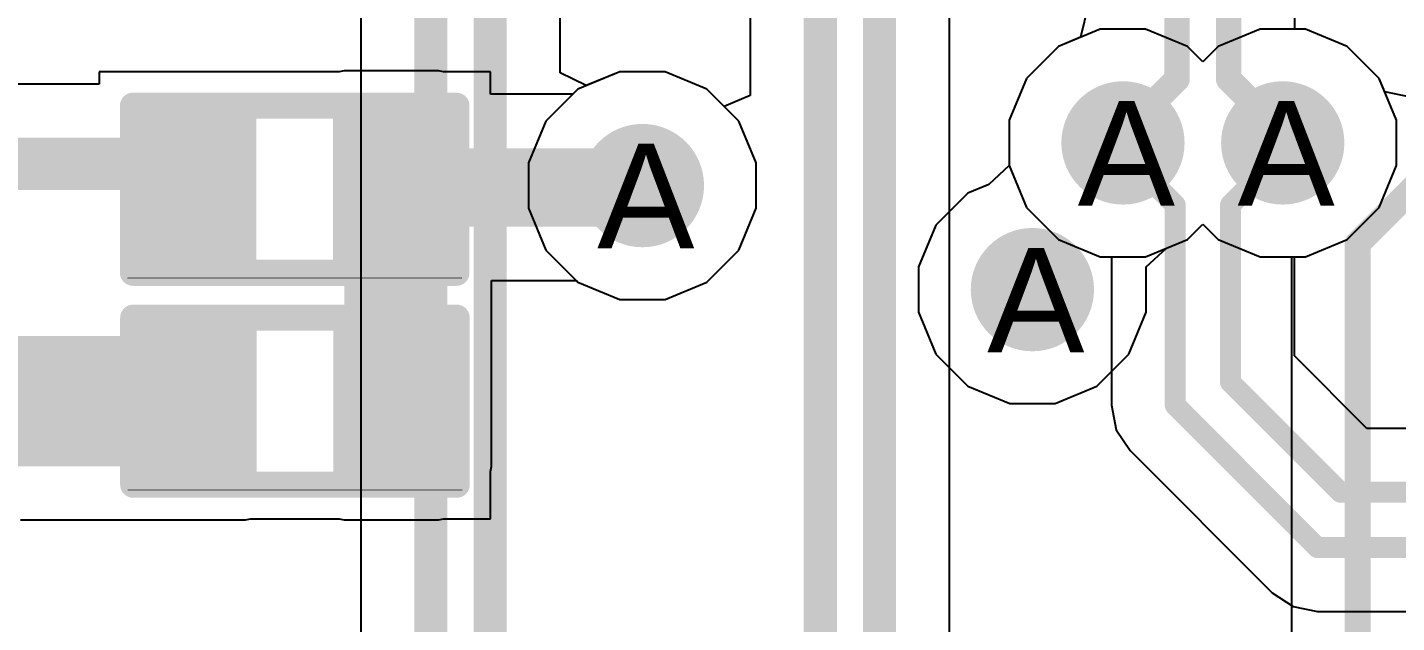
# Model space of a CAD drawing. Header units: inches. Extents: x 0 to 5271, y 0 to 5417.
# Drawn here: x 61.93 to 68.59, y 90.08 to 92.98 of the extents above; entities that cross this region are included whole.
import ezdxf

# ---------------------------------------------------------------- set-up
doc = ezdxf.new("R2010")
doc.units = ezdxf.units.IN
for name, color, linetype in [('Bottom Layer', 5, 'Continuous'), ('Drill Drawing', 1, 'Continuous'), ('L2_GND1', 16, 'Continuous'), ('L3_SIG1', 76, 'Continuous'), ('L4_PWR', 90, 'Continuous'), ('L5_GND2', 156, 'Continuous'), ('L6_SIG2', 130, 'Continuous'), ('L7_GND3', 216, 'Continuous'), ('Top Layer', 1, 'Continuous'), ('Top Overlay', 2, 'Continuous'), ('Top Paste', 8, 'Continuous'), ('Top Solder', 216, 'Continuous'), ('Via Holes', 16, 'Continuous')]:
    doc.layers.add(name, color=color, linetype=linetype)
doc.styles.add('Arial', font='', dxfattribs={"height": 0.2})
doc.styles.get('Arial').set_extended_font_data('Arial')

# ---------------------------------------------------------------- blocks, each defined once
blk = doc.blocks.new('R___0402_9')
at = {"layer": 'Top Layer'}
for points in [[(-0.6985, -0.3175), (-0.6985, 0.3175), (-0.2413, 0.3175), (-0.2413, -0.3175)], [(0.2413, -0.3175), (0.2413, 0.3175), (0.6985, 0.3175), (0.6985, -0.3175)]]:
    blk.add_hatch(color=1, dxfattribs=at).paths.add_polyline_path(points)
at = {"layer": 'Top Paste'}
for points in [[(-0.6985, -0.3175), (-0.6985, 0.3175), (-0.2413, 0.3175), (-0.2413, -0.3175)], [(0.2413, -0.3175), (0.2413, 0.3175), (0.6985, 0.3175), (0.6985, -0.3175)]]:
    blk.add_hatch(color=8, dxfattribs=at).paths.add_polyline_path(points)
at = {"layer": 'Top Solder'}
for points in [[(-0.7535, -0.3725), (-0.7535, 0.3725), (-0.1863, 0.3725), (-0.1863, -0.3725)], [(0.1863, -0.3725), (0.1863, 0.3725), (0.7535, 0.3725), (0.7535, -0.3725)]]:
    blk.add_hatch(color=216, dxfattribs=at).paths.add_polyline_path(points)
at = {"layer": 'Top Overlay'}
for points in [[(-0.7874, 0.4064, 0.127, 0.127, 0), (0.7874, 0.4064, 0.127, 0.127, 0)], [(-0.7874, -0.4064, 0.127, 0.127, 0), (-0.7874, 0.4064, 0.127, 0.127, 0)], [(0.7874, -0.4064, 0.127, 0.127, 0), (0.7874, 0.4064, 0.127, 0.127, 0)], [(-0.7874, -0.4064, 0.127, 0.127, 0), (0.7874, -0.4064, 0.127, 0.127, 0)], [(-0.8128, -0.4318, 0.00323, 0.00323, 0), (0.8128, -0.4318, 0.00323, 0.00323, 0)]]:
    blk.add_lwpolyline(points, format="xyseb", dxfattribs=at)
for points in [[(-0.8191, 0.4064, 0.0635, 0.0635, 1), (-0.7556, 0.4064, 0.0635, 0.0635, 1)], [(-0.8191, 0.4064, 0.0635, 0.0635, 1), (-0.7556, 0.4064, 0.0635, 0.0635, 1)], [(0.7556, 0.4064, 0.0635, 0.0635, 1), (0.8191, 0.4064, 0.0635, 0.0635, 1)], [(0.7556, 0.4064, 0.0635, 0.0635, 1), (0.8191, 0.4064, 0.0635, 0.0635, 1)], [(-0.8191, -0.4064, 0.0635, 0.0635, 1), (-0.7556, -0.4064, 0.0635, 0.0635, 1)], [(-0.8191, -0.4064, 0.0635, 0.0635, 1), (-0.7556, -0.4064, 0.0635, 0.0635, 1)], [(0.7556, -0.4064, 0.0635, 0.0635, 1), (0.8191, -0.4064, 0.0635, 0.0635, 1)], [(0.7556, -0.4064, 0.0635, 0.0635, 1), (0.8191, -0.4064, 0.0635, 0.0635, 1)], [(-0.8136, -0.4318, 0.00161, 0.00161, 1), (-0.812, -0.4318, 0.00161, 0.00161, 1)], [(0.812, -0.4318, 0.00161, 0.00161, 1), (0.8136, -0.4318, 0.00161, 0.00161, 1)]]:
    blk.add_lwpolyline(points, format="xyseb", close=True, dxfattribs=at)
blk = doc.blocks.new('R___0402_10')
at = {"layer": 'Top Layer'}
for points in [[(-0.6985, -0.3175), (-0.6985, 0.3175), (-0.2413, 0.3175), (-0.2413, -0.3175)], [(0.2413, -0.3175), (0.2413, 0.3175), (0.6985, 0.3175), (0.6985, -0.3175)]]:
    blk.add_hatch(color=1, dxfattribs=at).paths.add_polyline_path(points)
at = {"layer": 'Top Paste'}
for points in [[(-0.6985, -0.3175), (-0.6985, 0.3175), (-0.2413, 0.3175), (-0.2413, -0.3175)], [(0.2413, -0.3175), (0.2413, 0.3175), (0.6985, 0.3175), (0.6985, -0.3175)]]:
    blk.add_hatch(color=8, dxfattribs=at).paths.add_polyline_path(points)
at = {"layer": 'Top Solder'}
for points in [[(-0.7535, -0.3725), (-0.7535, 0.3725), (-0.1863, 0.3725), (-0.1863, -0.3725)], [(0.1863, -0.3725), (0.1863, 0.3725), (0.7535, 0.3725), (0.7535, -0.3725)]]:
    blk.add_hatch(color=216, dxfattribs=at).paths.add_polyline_path(points)
at = {"layer": 'Top Overlay'}
for points in [[(-0.7874, 0.4064, 0.127, 0.127, 0), (0.7874, 0.4064, 0.127, 0.127, 0)], [(-0.7874, -0.4064, 0.127, 0.127, 0), (-0.7874, 0.4064, 0.127, 0.127, 0)], [(0.7874, -0.4064, 0.127, 0.127, 0), (0.7874, 0.4064, 0.127, 0.127, 0)], [(-0.7874, -0.4064, 0.127, 0.127, 0), (0.7874, -0.4064, 0.127, 0.127, 0)], [(-0.8128, -0.4318, 0.00323, 0.00323, 0), (0.8128, -0.4318, 0.00323, 0.00323, 0)]]:
    blk.add_lwpolyline(points, format="xyseb", dxfattribs=at)
for points in [[(-0.8191, 0.4064, 0.0635, 0.0635, 1), (-0.7556, 0.4064, 0.0635, 0.0635, 1)], [(-0.8191, 0.4064, 0.0635, 0.0635, 1), (-0.7556, 0.4064, 0.0635, 0.0635, 1)], [(0.7556, 0.4064, 0.0635, 0.0635, 1), (0.8191, 0.4064, 0.0635, 0.0635, 1)], [(0.7556, 0.4064, 0.0635, 0.0635, 1), (0.8191, 0.4064, 0.0635, 0.0635, 1)], [(-0.8191, -0.4064, 0.0635, 0.0635, 1), (-0.7556, -0.4064, 0.0635, 0.0635, 1)], [(-0.8191, -0.4064, 0.0635, 0.0635, 1), (-0.7556, -0.4064, 0.0635, 0.0635, 1)], [(0.7556, -0.4064, 0.0635, 0.0635, 1), (0.8191, -0.4064, 0.0635, 0.0635, 1)], [(0.7556, -0.4064, 0.0635, 0.0635, 1), (0.8191, -0.4064, 0.0635, 0.0635, 1)], [(-0.8136, -0.4318, 0.00161, 0.00161, 1), (-0.812, -0.4318, 0.00161, 0.00161, 1)], [(0.812, -0.4318, 0.00161, 0.00161, 1), (0.8136, -0.4318, 0.00161, 0.00161, 1)]]:
    blk.add_lwpolyline(points, format="xyseb", close=True, dxfattribs=at)

msp = doc.modelspace()

# ---------------------------------------------------------------- hatches: boundary and pattern name
at = {"layer": 'Bottom Layer'}
h = msp.add_hatch(color=5, dxfattribs=at)
edge = h.paths.add_edge_path()
edge.add_arc((67.2592, 92.4159), 0.3, 0, 360)
h = msp.add_hatch(color=5, dxfattribs=at)
edge = h.paths.add_edge_path()
edge.add_arc((68.037, 92.4159), 0.3, 0, 360)
h = msp.add_hatch(color=5, dxfattribs=at)
edge = h.paths.add_edge_path()
edge.add_arc((64.92, 92.2084), 0.3, 0, 360)
h = msp.add_hatch(color=5, dxfattribs=at)
edge = h.paths.add_edge_path()
edge.add_arc((66.8184, 91.7022), 0.3, 0, 360)
at = {"layer": 'L2_GND1'}
h = msp.add_hatch(color=16, dxfattribs=at)
edge = h.paths.add_edge_path()
edge.add_arc((67.2592, 92.4159), 0.3, 0, 360)
h = msp.add_hatch(color=16, dxfattribs=at)
edge = h.paths.add_edge_path()
edge.add_arc((68.037, 92.4159), 0.3, 0, 360)
h = msp.add_hatch(color=16, dxfattribs=at)
edge = h.paths.add_edge_path()
edge.add_arc((64.92, 92.2084), 0.3, 0, 360)
h = msp.add_hatch(color=16, dxfattribs=at)
edge = h.paths.add_edge_path()
edge.add_arc((66.8184, 91.7022), 0.3, 0, 360)
at = {"layer": 'L3_SIG1'}
h = msp.add_hatch(color=76, dxfattribs=at)
edge = h.paths.add_edge_path()
edge.add_arc((67.2592, 92.4159), 0.3, 0, 360)
h = msp.add_hatch(color=76, dxfattribs=at)
edge = h.paths.add_edge_path()
edge.add_arc((68.037, 92.4159), 0.3, 0, 360)
h = msp.add_hatch(color=76, dxfattribs=at)
edge = h.paths.add_edge_path()
edge.add_arc((64.92, 92.2084), 0.3, 0, 360)
h = msp.add_hatch(color=76, dxfattribs=at)
edge = h.paths.add_edge_path()
edge.add_arc((66.8184, 91.7022), 0.3, 0, 360)
at = {"layer": 'L4_PWR'}
h = msp.add_hatch(color=90, dxfattribs=at)
edge = h.paths.add_edge_path()
edge.add_arc((67.2592, 92.4159), 0.3, 0, 360)
h = msp.add_hatch(color=90, dxfattribs=at)
edge = h.paths.add_edge_path()
edge.add_arc((68.037, 92.4159), 0.3, 0, 360)
h = msp.add_hatch(color=90, dxfattribs=at)
edge = h.paths.add_edge_path()
edge.add_arc((64.92, 92.2084), 0.3, 0, 360)
h = msp.add_hatch(color=90, dxfattribs=at)
edge = h.paths.add_edge_path()
edge.add_arc((66.8184, 91.7022), 0.3, 0, 360)
at = {"layer": 'L5_GND2'}
h = msp.add_hatch(color=156, dxfattribs=at)
edge = h.paths.add_edge_path()
edge.add_arc((67.2592, 92.4159), 0.3, 0, 360)
h = msp.add_hatch(color=156, dxfattribs=at)
edge = h.paths.add_edge_path()
edge.add_arc((68.037, 92.4159), 0.3, 0, 360)
h = msp.add_hatch(color=156, dxfattribs=at)
edge = h.paths.add_edge_path()
edge.add_arc((64.92, 92.2084), 0.3, 0, 360)
h = msp.add_hatch(color=156, dxfattribs=at)
edge = h.paths.add_edge_path()
edge.add_arc((66.8184, 91.7022), 0.3, 0, 360)
at = {"layer": 'L6_SIG2'}
h = msp.add_hatch(color=130, dxfattribs=at)
edge = h.paths.add_edge_path()
edge.add_arc((67.2592, 92.4159), 0.3, 0, 360)
h = msp.add_hatch(color=130, dxfattribs=at)
edge = h.paths.add_edge_path()
edge.add_arc((68.037, 92.4159), 0.3, 0, 360)
h = msp.add_hatch(color=130, dxfattribs=at)
edge = h.paths.add_edge_path()
edge.add_arc((64.92, 92.2084), 0.3, 0, 360)
h = msp.add_hatch(color=130, dxfattribs=at)
edge = h.paths.add_edge_path()
edge.add_arc((66.8184, 91.7022), 0.3, 0, 360)
at = {"layer": 'L7_GND3'}
h = msp.add_hatch(color=216, dxfattribs=at)
edge = h.paths.add_edge_path()
edge.add_arc((67.2592, 92.4159), 0.3, 0, 360)
h = msp.add_hatch(color=216, dxfattribs=at)
edge = h.paths.add_edge_path()
edge.add_arc((68.037, 92.4159), 0.3, 0, 360)
h = msp.add_hatch(color=216, dxfattribs=at)
edge = h.paths.add_edge_path()
edge.add_arc((64.92, 92.2084), 0.3, 0, 360)
h = msp.add_hatch(color=216, dxfattribs=at)
edge = h.paths.add_edge_path()
edge.add_arc((66.8184, 91.7022), 0.3, 0, 360)
at = {"layer": 'Top Layer'}
h = msp.add_hatch(color=1, dxfattribs=at)
edge = h.paths.add_edge_path()
edge.add_arc((67.2592, 92.4159), 0.3, 0, 360)
h = msp.add_hatch(color=1, dxfattribs=at)
edge = h.paths.add_edge_path()
edge.add_arc((68.037, 92.4159), 0.3, 0, 360)
for points in [[(63.4686, 90.8419), (63.927, 90.8419), (63.927, 92.508), (63.4686, 92.508)], [(61.4136, 90.8419), (62.9872, 90.8419), (62.9872, 91.4769), (61.4136, 91.4769)]]:
    msp.add_hatch(color=1, dxfattribs=at).paths.add_polyline_path(points)
h = msp.add_hatch(color=1, dxfattribs=at)
edge = h.paths.add_edge_path()
edge.add_arc((64.92, 92.2084), 0.3, 0, 360)
h = msp.add_hatch(color=1, dxfattribs=at)
edge = h.paths.add_edge_path()
edge.add_arc((66.8184, 91.7022), 0.3, 0, 360)
at = {"layer": 'Via Holes'}
h = msp.add_hatch(color=7, dxfattribs=at)
edge = h.paths.add_edge_path()
edge.add_arc((67.2592, 92.4159), 0.15, 0, 360)
h = msp.add_hatch(color=7, dxfattribs=at)
edge = h.paths.add_edge_path()
edge.add_arc((68.037, 92.4159), 0.15, 0, 360)
h = msp.add_hatch(color=7, dxfattribs=at)
edge = h.paths.add_edge_path()
edge.add_arc((64.92, 92.2084), 0.15, 0, 360)
h = msp.add_hatch(color=7, dxfattribs=at)
edge = h.paths.add_edge_path()
edge.add_arc((66.8184, 91.7022), 0.15, 0, 360)

# ---------------------------------------------------------------- linework, layer by layer
at = {"layer": 'Bottom Layer'}
for p, q in [((63.5494, 97.1508), (63.5494, 87.3493)), ((64.519, 92.7568), (64.519, 96.8904)), ((65.4451, 95.331), (65.4451, 92.6464)), ((66.4147, 83.6983), (66.4147, 95.331)), ((67.149, 92.9699), (66.9454, 92.8855)), ((67.3694, 92.9699), (67.149, 92.9699)), ((67.573, 92.8855), (67.3694, 92.9699)), ((67.9268, 92.9699), (67.7232, 92.8855)), ((68.1472, 92.9699), (67.9268, 92.9699)), ((68.3508, 92.8855), (68.1472, 92.9699)), ((66.9454, 92.8855), (66.7895, 92.7297)), ((67.6481, 92.8104), (67.573, 92.8855)), ((67.7232, 92.8855), (67.6481, 92.8104)), ((68.5067, 92.7297), (68.3508, 92.8855)), ((64.646, 92.6945), (64.519, 92.7568)), ((64.8098, 92.7624), (64.646, 92.6945)), ((65.0302, 92.7624), (64.8098, 92.7624)), ((65.2338, 92.678), (65.0302, 92.7624)), ((66.7895, 92.7297), (66.7052, 92.5261)), ((68.591, 92.5261), (68.5067, 92.7297)), ((65.3181, 92.5938), (65.2338, 92.678)), ((65.4451, 92.6464), (65.3181, 92.5938)), ((66.7052, 92.5261), (66.7052, 92.3057)), ((68.591, 92.3057), (68.591, 92.5261)), ((66.7052, 92.3057), (66.7895, 92.102)), ((68.5067, 92.102), (68.591, 92.3057)), ((66.7895, 92.102), (66.9454, 91.9462)), ((68.3508, 91.9462), (68.5067, 92.102)), ((67.573, 91.9462), (67.6481, 92.0213)), ((67.6481, 92.0213), (67.7232, 91.9462)), ((66.9454, 91.9462), (67.149, 91.8619)), ((67.3694, 91.8619), (67.573, 91.9462)), ((67.7232, 91.9462), (67.9268, 91.8619)), ((68.1472, 91.8619), (68.3508, 91.9462)), ((67.149, 91.8619), (67.3694, 91.8619)), ((67.9268, 91.8619), (68.1472, 91.8619))]:
    msp.add_line(p, q, dxfattribs=at)
for points in [[(63.8903, 87.3493, 0.1608, 0.1608, 0), (63.8903, 97.1508, 0.1608, 0.1608, 0)], [(64.1781, 87.3493, 0.1608, 0.1608, 0), (64.1781, 97.0316, 0.1608, 0.1608, 0)], [(65.786, 81.854, 0.1608, 0.1608, 0), (65.786, 95.5712, 0.1608, 0.1608, 0)], [(66.0738, 81.7348, 0.1608, 0.1608, 0), (66.0738, 95.5712, 0.1608, 0.1608, 0)]]:
    msp.add_lwpolyline(points, format="xyseb", dxfattribs=at)
at = {"layer": 'L2_GND1'}
for p, q in [((67.149, 92.9699), (66.9454, 92.8855)), ((67.3694, 92.9699), (67.149, 92.9699)), ((67.573, 92.8855), (67.3694, 92.9699)), ((67.9268, 92.9699), (67.7232, 92.8855)), ((68.1472, 92.9699), (67.9268, 92.9699)), ((68.3508, 92.8855), (68.1472, 92.9699)), ((66.9454, 92.8855), (66.7895, 92.7297)), ((67.6481, 92.8104), (67.573, 92.8855)), ((67.7232, 92.8855), (67.6481, 92.8104)), ((68.5067, 92.7297), (68.3508, 92.8855)), ((64.8098, 92.7624), (64.6062, 92.678)), ((65.0302, 92.7624), (64.8098, 92.7624)), ((65.2338, 92.678), (65.0302, 92.7624)), ((66.7895, 92.7297), (66.7052, 92.5261)), ((68.591, 92.5261), (68.5067, 92.7297)), ((64.6062, 92.678), (64.4503, 92.5222)), ((65.3897, 92.5222), (65.2338, 92.678)), ((64.4503, 92.5222), (64.366, 92.3186)), ((65.474, 92.3186), (65.3897, 92.5222)), ((66.7052, 92.5261), (66.7052, 92.3057)), ((68.591, 92.3057), (68.591, 92.5261)), ((64.366, 92.3186), (64.366, 92.0982)), ((65.474, 92.0982), (65.474, 92.3186)), ((66.7052, 92.3057), (66.6058, 92.2138)), ((68.5067, 92.102), (68.591, 92.3057)), ((66.6058, 92.2138), (66.5046, 92.1718)), ((66.5046, 92.1718), (66.3487, 92.016)), ((64.366, 92.0982), (64.4503, 91.8946)), ((65.3897, 91.8946), (65.474, 92.0982)), ((68.3508, 91.9462), (68.5067, 92.102)), ((66.3487, 92.016), (66.2644, 91.8124)), ((67.573, 91.9462), (67.6481, 92.0213)), ((67.6481, 92.0213), (67.7232, 91.9462)), ((67.4718, 91.9043), (67.573, 91.9462)), ((67.7232, 91.9462), (67.9268, 91.8619)), ((68.1472, 91.8619), (68.3508, 91.9462)), ((64.4503, 91.8946), (64.6062, 91.7387)), ((65.2338, 91.7387), (65.3897, 91.8946)), ((67.3724, 91.8124), (67.4718, 91.9043)), ((67.9268, 91.8619), (68.1472, 91.8619)), ((66.2644, 91.8124), (66.2644, 91.592)), ((67.3724, 91.592), (67.3724, 91.8124)), ((64.6062, 91.7387), (64.8098, 91.6544)), ((65.0302, 91.6544), (65.2338, 91.7387)), ((64.8098, 91.6544), (65.0302, 91.6544)), ((66.2644, 91.592), (66.3487, 91.3884)), ((67.288, 91.3884), (67.3724, 91.592)), ((66.3487, 91.3884), (66.5046, 91.2325)), ((67.1322, 91.2325), (67.288, 91.3884)), ((66.5046, 91.2325), (66.7082, 91.1482)), ((66.9286, 91.1482), (67.1322, 91.2325)), ((66.7082, 91.1482), (66.9286, 91.1482))]:
    msp.add_line(p, q, dxfattribs=at)
at = {"layer": 'L3_SIG1'}
for p, q in [((67.149, 92.9699), (66.9454, 92.8855)), ((67.3694, 92.9699), (67.149, 92.9699)), ((67.573, 92.8855), (67.3694, 92.9699)), ((67.9268, 92.9699), (67.7232, 92.8855)), ((68.1472, 92.9699), (67.9268, 92.9699)), ((68.3508, 92.8855), (68.1472, 92.9699)), ((66.9454, 92.8855), (66.7895, 92.7297)), ((67.6481, 92.8104), (67.573, 92.8855)), ((67.7232, 92.8855), (67.6481, 92.8104)), ((68.5067, 92.7297), (68.3508, 92.8855)), ((64.8098, 92.7624), (64.6062, 92.678)), ((65.0302, 92.7624), (64.8098, 92.7624)), ((65.2338, 92.678), (65.0302, 92.7624)), ((66.7895, 92.7297), (66.7052, 92.5261)), ((68.5339, 92.6638), (68.5067, 92.7297)), ((64.6062, 92.678), (64.4503, 92.5222)), ((65.3897, 92.5222), (65.2338, 92.678)), ((68.6585, 92.639), (68.5339, 92.6638)), ((64.4503, 92.5222), (64.366, 92.3186)), ((65.474, 92.3186), (65.3897, 92.5222)), ((66.7052, 92.5261), (66.7052, 92.3057)), ((64.366, 92.3186), (64.366, 92.0982)), ((65.474, 92.0982), (65.474, 92.3186)), ((66.7052, 92.3057), (66.7895, 92.102)), ((64.366, 92.0982), (64.4503, 91.8946)), ((65.3897, 91.8946), (65.474, 92.0982)), ((66.7895, 92.102), (66.9454, 91.9462)), ((67.573, 91.9462), (67.6481, 92.0213)), ((67.6481, 92.0213), (67.7232, 91.9462)), ((66.9454, 91.9462), (67.149, 91.8619)), ((67.3694, 91.8619), (67.573, 91.9462)), ((67.7232, 91.9462), (67.9268, 91.8619)), ((64.4503, 91.8946), (64.6062, 91.7387)), ((65.2338, 91.7387), (65.3897, 91.8946)), ((67.149, 91.8619), (67.3694, 91.8619)), ((67.9268, 91.8619), (68.0789, 91.8619)), ((68.0789, 91.8619), (68.0789, 88.1407)), ((64.6062, 91.7387), (64.8098, 91.6544)), ((65.0302, 91.6544), (65.2338, 91.7387)), ((64.8098, 91.6544), (65.0302, 91.6544))]:
    msp.add_line(p, q, dxfattribs=at)
for points in [[(68.4019, 91.9256, 0.1256, 0.1256, 0), (69.1231, 92.6468, 0.1256, 0.1256, 0)], [(68.4019, 86.8785, 0.1256, 0.1256, 0), (68.4019, 91.9256, 0.1256, 0.1256, 0)]]:
    msp.add_lwpolyline(points, format="xyseb", dxfattribs=at)
msp.add_lwpolyline([(68.3705, 91.9256, 0.0628, 0.0628, 1), (68.4333, 91.9256, 0.0628, 0.0628, 1)], format="xyseb", close=True, dxfattribs=at)
msp.add_lwpolyline([(68.3705, 91.9256, 0.0628, 0.0628, 1), (68.4333, 91.9256, 0.0628, 0.0628, 1)], format="xyseb", close=True, dxfattribs=at)
at = {"layer": 'L4_PWR'}
for p, q in [((67.149, 92.9699), (66.9454, 92.8855)), ((67.3694, 92.9699), (67.149, 92.9699)), ((67.573, 92.8855), (67.3694, 92.9699)), ((67.9268, 92.9699), (67.7232, 92.8855)), ((68.1472, 92.9699), (67.9268, 92.9699)), ((68.3508, 92.8855), (68.1472, 92.9699)), ((66.9454, 92.8855), (66.7895, 92.7297)), ((67.6481, 92.8104), (67.573, 92.8855)), ((67.7232, 92.8855), (67.6481, 92.8104)), ((68.5067, 92.7297), (68.3508, 92.8855)), ((66.7895, 92.7297), (66.7052, 92.5261)), ((68.591, 92.5261), (68.5067, 92.7297)), ((66.7052, 92.5261), (66.7052, 92.3057)), ((68.591, 92.3057), (68.591, 92.5261)), ((66.7052, 92.3057), (66.6058, 92.2138)), ((68.5067, 92.102), (68.591, 92.3057)), ((66.6058, 92.2138), (66.5046, 92.1718)), ((66.5046, 92.1718), (66.3487, 92.016)), ((68.3508, 91.9462), (68.5067, 92.102)), ((66.3487, 92.016), (66.2644, 91.8124)), ((67.573, 91.9462), (67.6481, 92.0213)), ((67.6481, 92.0213), (67.7232, 91.9462)), ((67.4718, 91.9043), (67.573, 91.9462)), ((67.7232, 91.9462), (67.9268, 91.8619)), ((68.1472, 91.8619), (68.3508, 91.9462)), ((67.3724, 91.8124), (67.4718, 91.9043)), ((67.9268, 91.8619), (68.1472, 91.8619)), ((66.2644, 91.8124), (66.2644, 91.592)), ((67.3724, 91.592), (67.3724, 91.8124)), ((66.2644, 91.592), (66.3487, 91.3884)), ((67.288, 91.3884), (67.3724, 91.592)), ((66.3487, 91.3884), (66.5046, 91.2325)), ((67.1322, 91.2325), (67.288, 91.3884)), ((66.5046, 91.2325), (66.7082, 91.1482)), ((66.9286, 91.1482), (67.1322, 91.2325)), ((66.7082, 91.1482), (66.9286, 91.1482))]:
    msp.add_line(p, q, dxfattribs=at)
at = {"layer": 'L5_GND2'}
for p, q in [((67.149, 92.9699), (66.9454, 92.8855)), ((67.3694, 92.9699), (67.149, 92.9699)), ((67.573, 92.8855), (67.3694, 92.9699)), ((67.9268, 92.9699), (67.7232, 92.8855)), ((68.1472, 92.9699), (67.9268, 92.9699)), ((68.3508, 92.8855), (68.1472, 92.9699)), ((66.9454, 92.8855), (66.7895, 92.7297)), ((67.6481, 92.8104), (67.573, 92.8855)), ((67.7232, 92.8855), (67.6481, 92.8104)), ((68.5067, 92.7297), (68.3508, 92.8855)), ((64.8098, 92.7624), (64.6062, 92.678)), ((65.0302, 92.7624), (64.8098, 92.7624)), ((65.2338, 92.678), (65.0302, 92.7624)), ((66.7895, 92.7297), (66.7052, 92.5261)), ((68.591, 92.5261), (68.5067, 92.7297)), ((64.6062, 92.678), (64.4503, 92.5222)), ((65.3897, 92.5222), (65.2338, 92.678)), ((64.4503, 92.5222), (64.366, 92.3186)), ((65.474, 92.3186), (65.3897, 92.5222)), ((66.7052, 92.5261), (66.7052, 92.3057)), ((68.591, 92.3057), (68.591, 92.5261)), ((64.366, 92.3186), (64.366, 92.0982)), ((65.474, 92.0982), (65.474, 92.3186)), ((66.7052, 92.3057), (66.7895, 92.102)), ((68.5067, 92.102), (68.591, 92.3057)), ((64.366, 92.0982), (64.4503, 91.8946)), ((65.3897, 91.8946), (65.474, 92.0982)), ((66.7895, 92.102), (66.9454, 91.9462)), ((68.3508, 91.9462), (68.5067, 92.102)), ((66.9454, 91.9462), (67.149, 91.8619)), ((68.1472, 91.8619), (68.3508, 91.9462)), ((64.4503, 91.8946), (64.6062, 91.7387)), ((65.2338, 91.7387), (65.3897, 91.8946)), ((67.149, 91.8619), (67.2027, 91.8619)), ((67.2027, 91.8619), (67.2027, 91.1397)), ((68.0935, 91.38), (68.0935, 91.8619)), ((68.0935, 91.8619), (68.1472, 91.8619)), ((64.6062, 91.7387), (64.8098, 91.6544)), ((65.0302, 91.6544), (65.2338, 91.7387)), ((64.8098, 91.6544), (65.0302, 91.6544)), ((68.4463, 91.0272), (68.0935, 91.38)), ((67.2027, 91.1397), (67.2264, 91.0208)), ((67.2264, 91.0208), (67.2937, 90.92)), ((68.6692, 91.0272), (68.4463, 91.0272)), ((67.2937, 90.92), (67.9863, 90.2274)), ((67.9863, 90.2274), (68.0871, 90.16)), ((68.0871, 90.16), (68.206, 90.1364)), ((68.206, 90.1364), (84.9381, 90.1364))]:
    msp.add_line(p, q, dxfattribs=at)
for points in [[(67.2592, 92.3688, 0.1016, 0.1016, 0), (67.2592, 92.4159, 0.1016, 0.1016, 0)], [(68.037, 92.3688, 0.1016, 0.1016, 0), (68.037, 92.4159, 0.1016, 0.1016, 0)], [(67.2592, 92.3688, 0.1016, 0.1016, 0), (67.5135, 92.1145, 0.1016, 0.1016, 0)], [(67.7827, 92.1145, 0.1016, 0.1016, 0), (68.037, 92.3688, 0.1016, 0.1016, 0)], [(67.5135, 91.1397, 0.1016, 0.1016, 0), (67.5135, 92.1145, 0.1016, 0.1016, 0)], [(67.7827, 91.2513, 0.1016, 0.1016, 0), (67.7827, 92.1145, 0.1016, 0.1016, 0)], [(67.7827, 91.2513, 0.1016, 0.1016, 0), (68.3176, 90.7164, 0.1016, 0.1016, 0)], [(67.5135, 91.1397, 0.1016, 0.1016, 0), (68.206, 90.4472, 0.1016, 0.1016, 0)], [(68.3176, 90.7164, 0.1016, 0.1016, 0), (85.1784, 90.7164, 0.1016, 0.1016, 0)], [(68.206, 90.4472, 0.1016, 0.1016, 0), (85.0668, 90.4472, 0.1016, 0.1016, 0)]]:
    msp.add_lwpolyline(points, format="xyseb", dxfattribs=at)
for points in [[(67.2338, 92.4159, 0.0508, 0.0508, 1), (67.2846, 92.4159, 0.0508, 0.0508, 1)], [(68.0116, 92.4159, 0.0508, 0.0508, 1), (68.0624, 92.4159, 0.0508, 0.0508, 1)], [(67.2338, 92.3688, 0.0508, 0.0508, 1), (67.2846, 92.3688, 0.0508, 0.0508, 1)], [(67.2338, 92.3688, 0.0508, 0.0508, 1), (67.2846, 92.3688, 0.0508, 0.0508, 1)], [(68.0116, 92.3688, 0.0508, 0.0508, 1), (68.0624, 92.3688, 0.0508, 0.0508, 1)], [(68.0116, 92.3688, 0.0508, 0.0508, 1), (68.0624, 92.3688, 0.0508, 0.0508, 1)], [(67.4881, 92.1145, 0.0508, 0.0508, 1), (67.5389, 92.1145, 0.0508, 0.0508, 1)], [(67.4881, 92.1145, 0.0508, 0.0508, 1), (67.5389, 92.1145, 0.0508, 0.0508, 1)], [(67.7573, 92.1145, 0.0508, 0.0508, 1), (67.8081, 92.1145, 0.0508, 0.0508, 1)], [(67.7573, 92.1145, 0.0508, 0.0508, 1), (67.8081, 92.1145, 0.0508, 0.0508, 1)], [(67.7573, 91.2513, 0.0508, 0.0508, 1), (67.8081, 91.2513, 0.0508, 0.0508, 1)], [(67.7573, 91.2513, 0.0508, 0.0508, 1), (67.8081, 91.2513, 0.0508, 0.0508, 1)], [(67.4881, 91.1397, 0.0508, 0.0508, 1), (67.5389, 91.1397, 0.0508, 0.0508, 1)], [(67.4881, 91.1397, 0.0508, 0.0508, 1), (67.5389, 91.1397, 0.0508, 0.0508, 1)], [(68.2922, 90.7164, 0.0508, 0.0508, 1), (68.343, 90.7164, 0.0508, 0.0508, 1)], [(68.2922, 90.7164, 0.0508, 0.0508, 1), (68.343, 90.7164, 0.0508, 0.0508, 1)], [(68.1806, 90.4472, 0.0508, 0.0508, 1), (68.2314, 90.4472, 0.0508, 0.0508, 1)], [(68.1806, 90.4472, 0.0508, 0.0508, 1), (68.2314, 90.4472, 0.0508, 0.0508, 1)]]:
    msp.add_lwpolyline(points, format="xyseb", close=True, dxfattribs=at)
at = {"layer": 'L6_SIG2'}
for p, q in [((67.149, 92.9699), (66.9454, 92.8855)), ((67.3694, 92.9699), (67.149, 92.9699)), ((67.573, 92.8855), (67.3694, 92.9699)), ((67.9268, 92.9699), (67.7232, 92.8855)), ((68.1472, 92.9699), (67.9268, 92.9699)), ((68.3508, 92.8855), (68.1472, 92.9699)), ((66.9454, 92.8855), (66.7895, 92.7297)), ((67.6481, 92.8104), (67.573, 92.8855)), ((67.7232, 92.8855), (67.6481, 92.8104)), ((68.5067, 92.7297), (68.3508, 92.8855)), ((64.8098, 92.7624), (64.6062, 92.678)), ((65.0302, 92.7624), (64.8098, 92.7624)), ((65.2338, 92.678), (65.0302, 92.7624)), ((66.7895, 92.7297), (66.7052, 92.5261)), ((68.591, 92.5261), (68.5067, 92.7297)), ((64.6062, 92.678), (64.4503, 92.5222)), ((65.3897, 92.5222), (65.2338, 92.678)), ((64.4503, 92.5222), (64.366, 92.3186)), ((65.474, 92.3186), (65.3897, 92.5222)), ((66.7052, 92.5261), (66.7052, 92.3057)), ((68.591, 92.3057), (68.591, 92.5261)), ((64.366, 92.3186), (64.366, 92.0982)), ((65.474, 92.0982), (65.474, 92.3186)), ((66.7052, 92.3057), (66.7895, 92.102)), ((68.5067, 92.102), (68.591, 92.3057)), ((64.366, 92.0982), (64.4503, 91.8946)), ((65.3897, 91.8946), (65.474, 92.0982)), ((66.7895, 92.102), (66.9454, 91.9462)), ((68.3508, 91.9462), (68.5067, 92.102)), ((67.573, 91.9462), (67.6481, 92.0213)), ((67.6481, 92.0213), (67.7232, 91.9462)), ((66.9454, 91.9462), (67.149, 91.8619)), ((67.3694, 91.8619), (67.573, 91.9462)), ((67.7232, 91.9462), (67.9268, 91.8619)), ((68.1472, 91.8619), (68.3508, 91.9462)), ((64.4503, 91.8946), (64.6062, 91.7387)), ((65.2338, 91.7387), (65.3897, 91.8946)), ((67.149, 91.8619), (67.3694, 91.8619)), ((67.9268, 91.8619), (68.1472, 91.8619)), ((64.6062, 91.7387), (64.8098, 91.6544)), ((65.0302, 91.6544), (65.2338, 91.7387)), ((64.8098, 91.6544), (65.0302, 91.6544))]:
    msp.add_line(p, q, dxfattribs=at)
at = {"layer": 'L7_GND3'}
for p, q in [((67.149, 92.9699), (66.9454, 92.8855)), ((67.3694, 92.9699), (67.149, 92.9699)), ((67.573, 92.8855), (67.3694, 92.9699)), ((67.9268, 92.9699), (67.7232, 92.8855)), ((68.1472, 92.9699), (67.9268, 92.9699)), ((68.3508, 92.8855), (68.1472, 92.9699)), ((66.9454, 92.8855), (66.7895, 92.7297)), ((67.6481, 92.8104), (67.573, 92.8855)), ((67.7232, 92.8855), (67.6481, 92.8104)), ((68.5067, 92.7297), (68.3508, 92.8855)), ((64.8098, 92.7624), (64.6062, 92.678)), ((65.0302, 92.7624), (64.8098, 92.7624)), ((65.2338, 92.678), (65.0302, 92.7624)), ((66.7895, 92.7297), (66.7052, 92.5261)), ((68.591, 92.5261), (68.5067, 92.7297)), ((64.6062, 92.678), (64.4503, 92.5222)), ((65.3897, 92.5222), (65.2338, 92.678)), ((64.4503, 92.5222), (64.366, 92.3186)), ((65.474, 92.3186), (65.3897, 92.5222)), ((66.7052, 92.5261), (66.7052, 92.3057)), ((68.591, 92.3057), (68.591, 92.5261)), ((64.366, 92.3186), (64.366, 92.0982)), ((65.474, 92.0982), (65.474, 92.3186)), ((66.7052, 92.3057), (66.7895, 92.102)), ((68.5067, 92.102), (68.591, 92.3057)), ((64.366, 92.0982), (64.4503, 91.8946)), ((65.3897, 91.8946), (65.474, 92.0982)), ((66.7895, 92.102), (66.9454, 91.9462)), ((68.3508, 91.9462), (68.5067, 92.102)), ((67.573, 91.9462), (67.6481, 92.0213)), ((67.6481, 92.0213), (67.7232, 91.9462)), ((66.9454, 91.9462), (67.149, 91.8619)), ((67.3694, 91.8619), (67.573, 91.9462)), ((67.7232, 91.9462), (67.9268, 91.8619)), ((68.1472, 91.8619), (68.3508, 91.9462)), ((64.4503, 91.8946), (64.6062, 91.7387)), ((65.2338, 91.7387), (65.3897, 91.8946)), ((67.149, 91.8619), (67.3694, 91.8619)), ((67.9268, 91.8619), (68.1472, 91.8619)), ((64.6062, 91.7387), (64.8098, 91.6544)), ((65.0302, 91.6544), (65.2338, 91.7387)), ((64.8098, 91.6544), (65.0302, 91.6544))]:
    msp.add_line(p, q, dxfattribs=at)
at = {"layer": 'Top Layer'}
for p, q in [((68.096, 92.9699), (68.096, 93.3131)), ((67.0905, 93.0831), (67.0517, 92.9296)), ((67.0517, 92.9296), (66.9454, 92.8855)), ((68.1472, 92.9699), (68.096, 92.9699)), ((68.3508, 92.8855), (68.1472, 92.9699)), ((66.9454, 92.8855), (66.7895, 92.7297)), ((68.5067, 92.7297), (68.3508, 92.8855)), ((63.4436, 92.762), (62.2748, 92.762)), ((62.2748, 92.762), (62.2748, 92.7021)), ((63.4686, 92.7669), (63.4436, 92.762)), ((63.927, 92.7669), (63.4686, 92.7669)), ((63.952, 92.762), (63.927, 92.7669)), ((64.1798, 92.762), (63.952, 92.762)), ((64.1798, 92.6526), (64.1798, 92.762)), ((64.8098, 92.7624), (64.6062, 92.678)), ((65.0302, 92.7624), (64.8098, 92.7624)), ((65.2338, 92.678), (65.0302, 92.7624)), ((66.7895, 92.7297), (66.7052, 92.5261)), ((68.591, 92.5261), (68.5067, 92.7297)), ((62.2748, 92.7021), (57.0343, 92.7021)), ((64.5808, 92.6526), (64.1798, 92.6526)), ((64.6062, 92.678), (64.5808, 92.6526)), ((65.3897, 92.5222), (65.2338, 92.678)), ((65.474, 92.3186), (65.3897, 92.5222)), ((66.7052, 92.5261), (66.7052, 92.3057)), ((68.591, 92.3057), (68.591, 92.5261)), ((65.474, 92.0982), (65.474, 92.3186)), ((66.7052, 92.3057), (66.7895, 92.102)), ((68.5067, 92.102), (68.591, 92.3057)), ((65.3897, 91.8946), (65.474, 92.0982)), ((66.7895, 92.102), (66.9454, 91.9462)), ((68.3508, 91.9462), (68.5067, 92.102)), ((67.573, 91.9462), (67.6481, 92.0213)), ((67.6481, 92.0213), (67.7232, 91.9462)), ((66.9454, 91.9462), (67.149, 91.8619)), ((67.3694, 91.8619), (67.573, 91.9462)), ((67.7232, 91.9462), (67.9268, 91.8619)), ((68.1472, 91.8619), (68.3508, 91.9462)), ((65.2338, 91.7387), (65.3897, 91.8946)), ((67.149, 91.8619), (67.3694, 91.8619)), ((67.9268, 91.8619), (68.1472, 91.8619)), ((64.186, 90.8419), (64.186, 91.7462)), ((64.186, 91.7462), (64.5987, 91.7462)), ((64.5987, 91.7462), (64.6062, 91.7387)), ((64.6062, 91.7387), (64.8098, 91.6544)), ((65.0302, 91.6544), (65.2338, 91.7387)), ((64.8098, 91.6544), (65.0302, 91.6544)), ((64.181, 90.8169), (64.186, 90.8419)), ((64.181, 90.5879), (64.181, 90.8169)), ((61.8926, 90.5829), (62.9872, 90.5829)), ((62.9872, 90.5829), (63.0122, 90.5879)), ((63.0122, 90.5879), (63.4436, 90.5879)), ((63.4436, 90.5879), (63.4686, 90.5829)), ((63.4686, 90.5829), (63.927, 90.5829)), ((63.927, 90.5829), (63.952, 90.5879)), ((63.952, 90.5879), (64.181, 90.5879))]:
    msp.add_line(p, q, dxfattribs=at)
for points in [[(67.7737, 92.7265, 0.1242, 0.1242, 0), (67.7737, 93.3131, 0.1242, 0.1242, 0)], [(67.5225, 92.7265, 0.1242, 0.1242, 0), (67.5225, 93.2091, 0.1242, 0.1242, 0)], [(67.2592, 92.4632, 0.1242, 0.1242, 0), (67.5225, 92.7265, 0.1242, 0.1242, 0)], [(67.7737, 92.7265, 0.1242, 0.1242, 0), (68.037, 92.4632, 0.1242, 0.1242, 0)], [(67.2592, 92.4159, 0.1242, 0.1242, 0), (67.2592, 92.4632, 0.1242, 0.1242, 0)], [(68.037, 92.4159, 0.1242, 0.1242, 0), (68.037, 92.4632, 0.1242, 0.1242, 0)], [(57.0343, 92.3137, 0.254, 0.254, 0), (62.6558, 92.3137, 0.254, 0.254, 0)], [(62.6558, 92.3137, 0.254, 0.254, 0), (62.7574, 92.2121, 0.254, 0.254, 0)], [(63.7062, 92.1994, 0.381, 0.381, 0), (64.9111, 92.1994, 0.381, 0.381, 0)], [(62.7574, 92.1905, 0.254, 0.254, 0), (62.7574, 92.2121, 0.254, 0.254, 0)], [(63.6972, 92.1905, 0.254, 0.254, 0), (63.7062, 92.1994, 0.254, 0.254, 0)], [(64.9111, 92.1994, 0.254, 0.254, 0), (64.92, 92.2084, 0.254, 0.254, 0)]]:
    msp.add_lwpolyline(points, format="xyseb", dxfattribs=at)
for points in [[(67.4915, 92.7265, 0.0621, 0.0621, 1), (67.5536, 92.7265, 0.0621, 0.0621, 1)], [(67.4915, 92.7265, 0.0621, 0.0621, 1), (67.5536, 92.7265, 0.0621, 0.0621, 1)], [(67.7426, 92.7265, 0.0621, 0.0621, 1), (67.8047, 92.7265, 0.0621, 0.0621, 1)], [(67.7426, 92.7265, 0.0621, 0.0621, 1), (67.8047, 92.7265, 0.0621, 0.0621, 1)], [(67.2282, 92.4632, 0.0621, 0.0621, 1), (67.2902, 92.4632, 0.0621, 0.0621, 1)], [(67.2282, 92.4632, 0.0621, 0.0621, 1), (67.2902, 92.4632, 0.0621, 0.0621, 1)], [(68.006, 92.4632, 0.0621, 0.0621, 1), (68.068, 92.4632, 0.0621, 0.0621, 1)], [(68.006, 92.4632, 0.0621, 0.0621, 1), (68.068, 92.4632, 0.0621, 0.0621, 1)], [(67.2282, 92.4159, 0.0621, 0.0621, 1), (67.2902, 92.4159, 0.0621, 0.0621, 1)], [(68.006, 92.4159, 0.0621, 0.0621, 1), (68.068, 92.4159, 0.0621, 0.0621, 1)], [(62.5923, 92.3137, 0.127, 0.127, 1), (62.7193, 92.3137, 0.127, 0.127, 1)], [(62.5923, 92.3137, 0.127, 0.127, 1), (62.7193, 92.3137, 0.127, 0.127, 1)], [(63.6109, 92.1994, 0.1905, 0.1905, 1), (63.8014, 92.1994, 0.1905, 0.1905, 1)], [(64.8158, 92.1994, 0.1905, 0.1905, 1), (65.0063, 92.1994, 0.1905, 0.1905, 1)], [(62.6939, 92.2121, 0.127, 0.127, 1), (62.8209, 92.2121, 0.127, 0.127, 1)], [(62.6939, 92.2121, 0.127, 0.127, 1), (62.8209, 92.2121, 0.127, 0.127, 1)], [(62.6939, 92.1905, 0.127, 0.127, 1), (62.8209, 92.1905, 0.127, 0.127, 1)], [(63.6337, 92.1905, 0.127, 0.127, 1), (63.7607, 92.1905, 0.127, 0.127, 1)], [(63.6427, 92.1994, 0.127, 0.127, 1), (63.7697, 92.1994, 0.127, 0.127, 1)], [(64.8476, 92.1994, 0.127, 0.127, 1), (64.9746, 92.1994, 0.127, 0.127, 1)], [(64.8565, 92.2084, 0.127, 0.127, 1), (64.9835, 92.2084, 0.127, 0.127, 1)]]:
    msp.add_lwpolyline(points, format="xyseb", close=True, dxfattribs=at)

# ---------------------------------------------------------------- block references
for name, p in [('R___0402_10', (63.2273, 92.1905)), ('R___0402_9', (63.2285, 91.1594))]:
    msp.add_blockref(name, p)

# ---------------------------------------------------------------- texts
at = {"layer": 'Drill Drawing', "style": 'Arial'}
for p in [(67.0391, 92.1111), (67.8169, 92.1111), (64.6999, 91.9036), (66.5983, 91.3975)]:
    msp.add_text('A', height=0.508, dxfattribs=at).set_placement(p)

doc.saveas('drawing.dxf')
